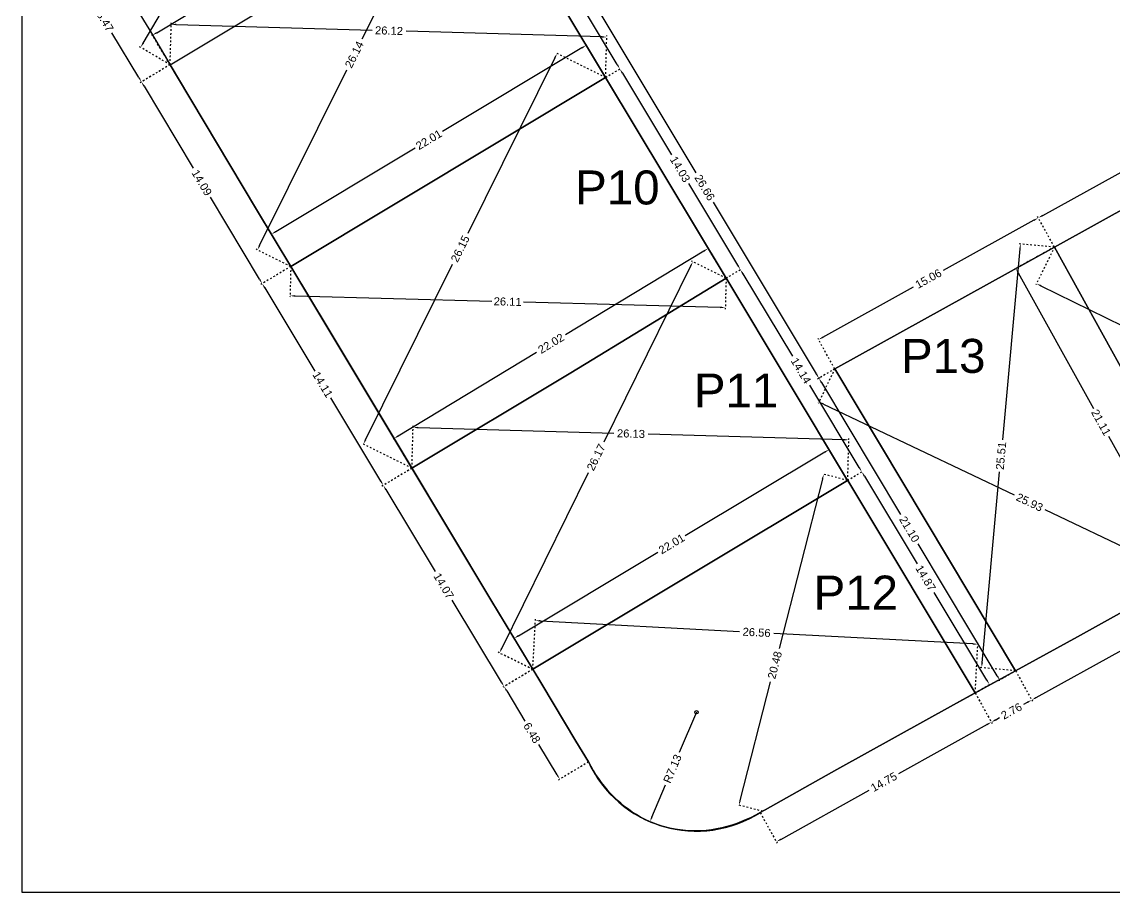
# Model space of a CAD drawing. Header units: millimetres. Extents: x 441061 to 442903, y 4515148 to 4515613.
# Drawn here: x 441409.8 to 441475.3, y 4515512.4 to 4515564.6 of the extents above; entities that cross this region are included whole.
import ezdxf
from ezdxf.enums import TextEntityAlignment as Align

# ---------------------------------------------------------------- set-up
doc = ezdxf.new("R2010")
doc.units = ezdxf.units.MM
doc.linetypes.add('PUNTOS2', pattern=[0.125, 0, -0.125])
doc.layers.add('01_cartela', color=6, linetype='Continuous', plot=False)
for name, color, linetype in [('01_cotas', 254, 'Continuous'), ('01_parcela', 7, 'Continuous'), ('01_parcelas', 3, 'Continuous'), ('01_textos', 7, 'Continuous')]:
    doc.layers.add(name, color=color, linetype=linetype)
doc.styles.add('Estilo1', font='swissel.ttf')
doc.styles.add('NIEVES2', font='sanss___.ttf')
doc.styles.add('ROMANS', font='romans')
doc.dimstyles.new('DECIMAL-50', dxfattribs={"dimtxt": 0.08, "dimasz": 0.15, "dimexe": 0.09, "dimexo": 0, "dimgap": 0.09, "dimtad": 0, "dimzin": 0, "dimdsep": 46, "dimtxsty": 'ROMANS', "dimcen": 0.09, "dimclrt": 6, "dimadec": 0, "dimazin": 0, "dimtfac": 1.38, "dimtix": 1, "dimtofl": 0, "dimtmove": 2, "dimatfit": 3, "dimldrblk": 'OBLIQUE', "dimfxl": 1, "dimtolj": 1, "dimtzin": 0, "dimarcsym": 0})

# ---------------------------------------------------------------- blocks, each defined once
blk = doc.blocks.new('*D564')
at = {"layer": '01_cotas', "color": 0, "linetype": 'PUNTOS2', "lineweight": -2, "transparency": 16777216}
for p, q in [((441414.332, 4515569.315), (441412.545, 4515568.237)), ((441418.706, 4515562.057), (441416.919, 4515560.98))]:
    blk.add_line(p, q, dxfattribs=at)
at = {"layer": '01_cotas', "color": 0, "lineweight": -2, "transparency": 16777216}
for p, q in [((441412.777, 4515568.027), (441414.395, 4515565.343)), ((441416.841, 4515561.283), (441415.224, 4515563.968))]:
    blk.add_line(p, q, dxfattribs=at)
at = {"layer": '01_cotas', "color": 0, "transparency": 16777216}
for points in [[(441412.82, 4515568.053), (441412.734, 4515568.001), (441412.622, 4515568.284)], [(441416.884, 4515561.309), (441416.799, 4515561.257), (441416.996, 4515561.026)]]:
    blk.add_solid(points, dxfattribs=at)
at = {"layer": '01_cotas', "color": 7, "transparency": 16777216, "insert": (441414.809, 4515564.655), "char_height": 0.48, "attachment_point": 5, "rotation": 301.07716, "style": 'Estilo1'}
blk.add_mtext('\\A1;8.47', dxfattribs=at)
blk = doc.blocks.new('*D566')
at = {"layer": '01_cotas', "color": 0, "linetype": 'PUNTOS2', "lineweight": -2, "transparency": 16777216}
for p, q in [((441418.706, 4515562.057), (441416.912, 4515560.984)), ((441425.942, 4515549.962), (441424.148, 4515548.888))]:
    blk.add_line(p, q, dxfattribs=at)
at = {"layer": '01_cotas', "color": 0, "lineweight": -2, "transparency": 16777216}
for p, q in [((441417.144, 4515560.772), (441420.09, 4515555.847)), ((441424.071, 4515549.192), (441421.125, 4515554.117))]:
    blk.add_line(p, q, dxfattribs=at)
at = {"layer": '01_cotas', "color": 0, "transparency": 16777216}
for points in [[(441417.187, 4515560.798), (441417.101, 4515560.747), (441416.99, 4515561.03)], [(441424.114, 4515549.218), (441424.029, 4515549.166), (441424.225, 4515548.935)]]:
    blk.add_solid(points, dxfattribs=at)
at = {"layer": '01_cotas', "color": 7, "transparency": 16777216, "insert": (441420.608, 4515554.982), "char_height": 0.48, "attachment_point": 5, "rotation": 300.88945, "style": 'Estilo1'}
blk.add_mtext('\\A1;14.09', dxfattribs=at)
blk = doc.blocks.new('*D567')
at = {"layer": '01_cotas', "color": 0, "linetype": 'PUNTOS2', "lineweight": -2, "transparency": 16777216}
for p, q in [((441425.944, 4515549.963), (441424.152, 4515548.887)), ((441433.205, 4515537.864), (441431.413, 4515536.789))]:
    blk.add_line(p, q, dxfattribs=at)
at = {"layer": '01_cotas', "color": 0, "lineweight": -2, "transparency": 16777216}
for p, q in [((441424.384, 4515548.676), (441427.377, 4515543.689)), ((441431.336, 4515537.092), (441428.343, 4515542.08))]:
    blk.add_line(p, q, dxfattribs=at)
at = {"layer": '01_cotas', "color": 0, "transparency": 16777216}
for points in [[(441424.427, 4515548.702), (441424.341, 4515548.651), (441424.229, 4515548.934)], [(441431.379, 4515537.118), (441431.293, 4515537.067), (441431.49, 4515536.835)]]:
    blk.add_solid(points, dxfattribs=at)
at = {"layer": '01_cotas', "color": 7, "transparency": 16777216, "insert": (441427.86, 4515542.884), "char_height": 0.48, "attachment_point": 5, "rotation": 300.97078, "style": 'Estilo1'}
blk.add_mtext('\\A1;14.11', dxfattribs=at)
blk = doc.blocks.new('*D568')
at = {"layer": '01_cotas', "color": 0, "linetype": 'PUNTOS2', "lineweight": -2, "transparency": 16777216}
for p, q in [((441433.204, 4515537.867), (441431.41, 4515536.791)), ((441440.446, 4515525.805), (441438.653, 4515524.728))]:
    blk.add_line(p, q, dxfattribs=at)
at = {"layer": '01_cotas', "color": 0, "lineweight": -2, "transparency": 16777216}
for p, q in [((441431.642, 4515536.58), (441434.594, 4515531.663)), ((441438.576, 4515525.032), (441435.624, 4515529.948))]:
    blk.add_line(p, q, dxfattribs=at)
at = {"layer": '01_cotas', "color": 0, "transparency": 16777216}
for points in [[(441431.685, 4515536.606), (441431.599, 4515536.554), (441431.488, 4515536.837)], [(441438.618, 4515525.057), (441438.533, 4515525.006), (441438.73, 4515524.774)]]:
    blk.add_solid(points, dxfattribs=at)
at = {"layer": '01_cotas', "color": 7, "transparency": 16777216, "insert": (441435.109, 4515530.806), "char_height": 0.48, "attachment_point": 5, "rotation": 300.98024, "style": 'Estilo1'}
blk.add_mtext('\\A1;14.07', dxfattribs=at)
blk = doc.blocks.new('*D569')
at = {"layer": '01_cotas', "color": 0, "linetype": 'PUNTOS2', "lineweight": -2, "transparency": 16777216}
for p, q in [((441440.451, 4515525.808), (441438.653, 4515524.728)), ((441443.789, 4515520.252), (441441.991, 4515519.171))]:
    blk.add_line(p, q, dxfattribs=at)
at = {"layer": '01_cotas', "color": 0, "lineweight": -2, "transparency": 16777216}
for p, q in [((441438.885, 4515524.517), (441439.982, 4515522.691)), ((441441.914, 4515519.475), (441440.817, 4515521.301))]:
    blk.add_line(p, q, dxfattribs=at)
at = {"layer": '01_cotas', "color": 0, "transparency": 16777216}
for points in [[(441438.928, 4515524.542), (441438.842, 4515524.491), (441438.73, 4515524.774)], [(441441.957, 4515519.5), (441441.871, 4515519.449), (441442.068, 4515519.218)]]:
    blk.add_solid(points, dxfattribs=at)
at = {"layer": '01_cotas', "color": 7, "transparency": 16777216, "insert": (441440.399, 4515521.996), "char_height": 0.48, "attachment_point": 5, "rotation": 300.99592, "style": 'Estilo1'}
blk.add_mtext('\\A1;6.48', dxfattribs=at)
blk = doc.blocks.new('*D570')
at = {"layer": '01_cotas', "color": 0, "linetype": 'PUNTOS2', "lineweight": -2, "transparency": 16777216}
for p, q in [((441466.974, 4515524.388), (441467.99, 4515522.564)), ((441454.084, 4515517.214), (441455.1, 4515515.389))]:
    blk.add_line(p, q, dxfattribs=at)
at = {"layer": '01_cotas', "color": 0, "lineweight": -2, "transparency": 16777216}
for p, q in [((441467.684, 4515522.496), (441462.382, 4515519.545)), ((441455.318, 4515515.613), (441460.621, 4515518.565))]:
    blk.add_line(p, q, dxfattribs=at)
at = {"layer": '01_cotas', "color": 0, "transparency": 16777216}
for points in [[(441467.66, 4515522.54), (441467.709, 4515522.453), (441467.946, 4515522.642)], [(441455.294, 4515515.657), (441455.343, 4515515.57), (441455.056, 4515515.467)]]:
    blk.add_solid(points, dxfattribs=at)
at = {"layer": '01_cotas', "color": 7, "transparency": 16777216, "insert": (441461.501, 4515519.055), "char_height": 0.48, "attachment_point": 5, "rotation": 29.10139, "style": 'Estilo1'}
blk.add_mtext('\\A1;14.75', dxfattribs=at)
blk = doc.blocks.new('*D571')
at = {"layer": '01_cotas', "color": 0, "lineweight": -2, "transparency": 16777216}
for p, q in [((441450.265, 4515523.234), (441449.236, 4515520.812)), ((441447.594, 4515516.949), (441448.414, 4515518.88))]:
    blk.add_line(p, q, dxfattribs=at)
at = {"layer": '01_cotas', "color": 0, "transparency": 16777216}
blk.add_solid([(441447.548, 4515516.968), (441447.64, 4515516.929), (441447.476, 4515516.673)], dxfattribs=at)
at = {"layer": '01_cotas', "color": 7, "transparency": 16777216, "insert": (441448.825, 4515519.846), "char_height": 0.48, "attachment_point": 5, "rotation": 66.97172, "style": 'Estilo1'}
blk.add_mtext('\\A1;R7.13', dxfattribs=at)
blk = doc.blocks.new('*D574')
at = {"layer": '01_cotas', "color": 0, "linetype": 'PUNTOS2', "lineweight": -2, "transparency": 16777216}
for p, q in [((441469.396, 4515525.721), (441470.403, 4515523.889)), ((441466.974, 4515524.388), (441467.982, 4515522.557))]:
    blk.add_line(p, q, dxfattribs=at)
at = {"layer": '01_cotas', "color": 0, "lineweight": -2, "transparency": 16777216}
for p, q in [((441470.097, 4515523.824), (441469.862, 4515523.695)), ((441468.201, 4515522.781), (441468.436, 4515522.91))]:
    blk.add_line(p, q, dxfattribs=at)
at = {"layer": '01_cotas', "color": 0, "transparency": 16777216}
for points in [[(441470.073, 4515523.867), (441470.121, 4515523.78), (441470.36, 4515523.968)], [(441468.177, 4515522.825), (441468.225, 4515522.737), (441467.938, 4515522.636)]]:
    blk.add_solid(points, dxfattribs=at)
at = {"layer": '01_cotas', "color": 7, "transparency": 16777216, "insert": (441469.149, 4515523.302), "char_height": 0.48, "attachment_point": 5, "rotation": 28.81732, "style": 'Estilo1'}
blk.add_mtext('\\A1;2.76', dxfattribs=at)
blk = doc.blocks.new('*D575')
at = {"layer": '01_cotas', "color": 0, "linetype": 'PUNTOS2', "lineweight": -2, "transparency": 16777216}
for p, q in [((441481.952, 4515532.66), (441482.964, 4515530.829)), ((441469.395, 4515525.722), (441470.406, 4515523.891))]:
    blk.add_line(p, q, dxfattribs=at)
at = {"layer": '01_cotas', "color": 0, "lineweight": -2, "transparency": 16777216}
for p, q in [((441482.658, 4515530.763), (441477.524, 4515527.926)), ((441470.626, 4515524.115), (441475.759, 4515526.952))]:
    blk.add_line(p, q, dxfattribs=at)
at = {"layer": '01_cotas', "color": 0, "transparency": 16777216}
for points in [[(441482.633, 4515530.807), (441482.682, 4515530.719), (441482.92, 4515530.908)], [(441470.601, 4515524.159), (441470.65, 4515524.071), (441470.363, 4515523.97)]]:
    blk.add_solid(points, dxfattribs=at)
at = {"layer": '01_cotas', "color": 7, "transparency": 16777216, "insert": (441476.642, 4515527.439), "char_height": 0.48, "attachment_point": 5, "rotation": 28.92098, "style": 'Estilo1'}
blk.add_mtext('\\A1;14.35', dxfattribs=at)
blk = doc.blocks.new('*D594')
at = {"layer": '01_cotas', "color": 0, "lineweight": -2, "transparency": 16777216}
for p, q in [((441470.492, 4515552.728), (441465.053, 4515549.713)), ((441457.845, 4515545.718), (441463.284, 4515548.733))]:
    blk.add_line(p, q, dxfattribs=at)
at = {"layer": '01_cotas', "color": 0, "linetype": 'PUNTOS2', "lineweight": -2, "transparency": 16777216}
for p, q in [((441471.724, 4515551.124), (441470.711, 4515552.952)), ((441458.552, 4515543.824), (441457.539, 4515545.652))]:
    blk.add_line(p, q, dxfattribs=at)
at = {"layer": '01_cotas', "color": 0, "transparency": 16777216}
for points in [[(441470.468, 4515552.772), (441470.516, 4515552.684), (441470.754, 4515552.873)], [(441457.821, 4515545.762), (441457.869, 4515545.675), (441457.582, 4515545.573)]]:
    blk.add_solid(points, dxfattribs=at)
at = {"layer": '01_cotas', "color": 7, "transparency": 16777216, "insert": (441464.168, 4515549.223), "char_height": 0.48, "attachment_point": 5, "rotation": 28.99736, "style": 'Estilo1'}
blk.add_mtext('\\A1;15.06', dxfattribs=at)
blk = doc.blocks.new('*D595')
at = {"layer": '01_cotas', "color": 0, "linetype": 'PUNTOS2', "lineweight": -2, "transparency": 16777216}
for p, q in [((441484.577, 4515558.229), (441483.566, 4515560.058)), ((441471.724, 4515551.124), (441470.713, 4515552.953))]:
    blk.add_line(p, q, dxfattribs=at)
at = {"layer": '01_cotas', "color": 0, "lineweight": -2, "transparency": 16777216}
for p, q in [((441483.347, 4515559.834), (441478.065, 4515556.915)), ((441471.019, 4515553.019), (441476.301, 4515555.939))]:
    blk.add_line(p, q, dxfattribs=at)
at = {"layer": '01_cotas', "color": 0, "transparency": 16777216}
for points in [[(441483.323, 4515559.878), (441483.371, 4515559.791), (441483.61, 4515559.979)], [(441470.995, 4515553.063), (441471.043, 4515552.976), (441470.756, 4515552.874)]]:
    blk.add_solid(points, dxfattribs=at)
at = {"layer": '01_cotas', "color": 7, "transparency": 16777216, "insert": (441477.183, 4515556.427), "char_height": 0.48, "attachment_point": 5, "rotation": 28.93229, "style": 'Estilo1'}
blk.add_mtext('\\A1;14.69', dxfattribs=at)
blk = doc.blocks.new('*D600')
at = {"layer": '01_cotas', "color": 0, "linetype": 'PUNTOS2', "lineweight": -2, "transparency": 16777216}
for p, q in [((441437.562, 4515573.378), (441438.492, 4515573.936)), ((441444.817, 4515561.294), (441445.748, 4515561.853))]:
    blk.add_line(p, q, dxfattribs=at)
at = {"layer": '01_cotas', "color": 0, "lineweight": -2, "transparency": 16777216}
for p, q in [((441438.57, 4515573.633), (441441.524, 4515568.712)), ((441445.516, 4515562.063), (441442.562, 4515566.984))]:
    blk.add_line(p, q, dxfattribs=at)
at = {"layer": '01_cotas', "color": 0, "transparency": 16777216}
for points in [[(441438.612, 4515573.658), (441438.527, 4515573.607), (441438.415, 4515573.89)], [(441445.559, 4515562.089), (441445.473, 4515562.038), (441445.67, 4515561.806)]]:
    blk.add_solid(points, dxfattribs=at)
at = {"layer": '01_cotas', "color": 7, "transparency": 16777216, "insert": (441442.043, 4515567.848), "char_height": 0.48, "attachment_point": 5, "rotation": 300.98136, "style": 'Estilo1'}
blk.add_mtext('\\A1;14.09', dxfattribs=at)
blk = doc.blocks.new('*D601')
at = {"layer": '01_cotas', "color": 0, "linetype": 'PUNTOS2', "lineweight": -2, "transparency": 16777216}
for p, q in [((441444.817, 4515561.294), (441445.748, 4515561.852)), ((441452.04, 4515549.262), (441452.971, 4515549.821))]:
    blk.add_line(p, q, dxfattribs=at)
at = {"layer": '01_cotas', "color": 0, "lineweight": -2, "transparency": 16777216}
for p, q in [((441445.825, 4515561.549), (441448.763, 4515556.654)), ((441452.739, 4515550.032), (441449.801, 4515554.926))]:
    blk.add_line(p, q, dxfattribs=at)
at = {"layer": '01_cotas', "color": 0, "transparency": 16777216}
for points in [[(441445.868, 4515561.575), (441445.782, 4515561.523), (441445.67, 4515561.806)], [(441452.782, 4515550.058), (441452.696, 4515550.006), (441452.894, 4515549.775)]]:
    blk.add_solid(points, dxfattribs=at)
at = {"layer": '01_cotas', "color": 7, "transparency": 16777216, "insert": (441449.282, 4515555.79), "char_height": 0.48, "attachment_point": 5, "rotation": 300.97911, "style": 'Estilo1'}
blk.add_mtext('\\A1;14.03', dxfattribs=at)
blk = doc.blocks.new('*D602')
at = {"layer": '01_cotas', "color": 0, "linetype": 'PUNTOS2', "lineweight": -2, "transparency": 16777216}
for p, q in [((441452.04, 4515549.262), (441452.971, 4515549.821)), ((441459.32, 4515537.137), (441460.251, 4515537.695))]:
    blk.add_line(p, q, dxfattribs=at)
at = {"layer": '01_cotas', "color": 0, "lineweight": -2, "transparency": 16777216}
for p, q in [((441453.048, 4515549.517), (441456.014, 4515544.578)), ((441460.019, 4515537.906), (441457.054, 4515542.846))]:
    blk.add_line(p, q, dxfattribs=at)
at = {"layer": '01_cotas', "color": 0, "transparency": 16777216}
for points in [[(441453.091, 4515549.543), (441453.005, 4515549.492), (441452.894, 4515549.775)], [(441460.062, 4515537.932), (441459.977, 4515537.881), (441460.174, 4515537.649)]]:
    blk.add_solid(points, dxfattribs=at)
at = {"layer": '01_cotas', "color": 7, "transparency": 16777216, "insert": (441456.534, 4515543.712), "char_height": 0.48, "attachment_point": 5, "rotation": 300.98024, "style": 'Estilo1'}
blk.add_mtext('\\A1;14.14', dxfattribs=at)
blk = doc.blocks.new('*D603')
at = {"layer": '01_cotas', "color": 0, "linetype": 'PUNTOS2', "lineweight": -2, "transparency": 16777216}
for p, q in [((441459.32, 4515537.137), (441460.251, 4515537.695)), ((441466.974, 4515524.388), (441467.905, 4515524.947))]:
    blk.add_line(p, q, dxfattribs=at)
at = {"layer": '01_cotas', "color": 0, "lineweight": -2, "transparency": 16777216}
for p, q in [((441460.328, 4515537.392), (441463.486, 4515532.133)), ((441467.673, 4515525.158), (441464.516, 4515530.417))]:
    blk.add_line(p, q, dxfattribs=at)
at = {"layer": '01_cotas', "color": 0, "transparency": 16777216}
for points in [[(441460.371, 4515537.418), (441460.285, 4515537.366), (441460.174, 4515537.649)], [(441467.716, 4515525.184), (441467.63, 4515525.132), (441467.828, 4515524.901)]]:
    blk.add_solid(points, dxfattribs=at)
at = {"layer": '01_cotas', "color": 7, "transparency": 16777216, "insert": (441464.001, 4515531.275), "char_height": 0.48, "attachment_point": 5, "rotation": 300.98024, "style": 'Estilo1'}
blk.add_mtext('\\A1;14.87', dxfattribs=at)
blk = doc.blocks.new('*D604')
at = {"layer": '01_cotas', "color": 0, "linetype": 'PUNTOS2', "lineweight": -2, "transparency": 16777216}
for p, q in [((441458.551, 4515543.823), (441457.529, 4515543.211)), ((441469.395, 4515525.722), (441468.373, 4515525.11))]:
    blk.add_line(p, q, dxfattribs=at)
at = {"layer": '01_cotas', "color": 0, "lineweight": -2, "transparency": 16777216}
for p, q in [((441457.76, 4515542.999), (441462.501, 4515535.086)), ((441468.296, 4515525.413), (441463.555, 4515533.326))]:
    blk.add_line(p, q, dxfattribs=at)
at = {"layer": '01_cotas', "color": 0, "transparency": 16777216}
for points in [[(441457.803, 4515543.025), (441457.717, 4515542.974), (441457.606, 4515543.257)], [(441468.339, 4515525.439), (441468.253, 4515525.387), (441468.45, 4515525.156)]]:
    blk.add_solid(points, dxfattribs=at)
at = {"layer": '01_cotas', "color": 7, "transparency": 16777216, "insert": (441463.028, 4515534.206), "char_height": 0.48, "attachment_point": 5, "rotation": 300.92652, "style": 'Estilo1'}
blk.add_mtext('\\A1;21.10', dxfattribs=at)
blk = doc.blocks.new('*D605')
at = {"layer": '01_cotas', "color": 0, "linetype": 'PUNTOS2', "lineweight": -2, "transparency": 16777216}
for p, q in [((441443.905, 4515566.125), (441443.828, 4515566.079)), ((441457.606, 4515543.257), (441457.683, 4515543.303))]:
    blk.add_line(p, q, dxfattribs=at)
at = {"layer": '01_cotas', "color": 0, "lineweight": -2, "transparency": 16777216}
for p, q in [((441444.059, 4515565.868), (441450.227, 4515555.574)), ((441457.452, 4515543.514), (441451.284, 4515553.808))]:
    blk.add_line(p, q, dxfattribs=at)
at = {"layer": '01_cotas', "color": 0, "transparency": 16777216}
for points in [[(441444.102, 4515565.893), (441444.016, 4515565.842), (441443.905, 4515566.125)], [(441457.495, 4515543.54), (441457.409, 4515543.488), (441457.606, 4515543.257)]]:
    blk.add_solid(points, dxfattribs=at)
at = {"layer": '01_cotas', "color": 7, "transparency": 16777216, "insert": (441450.756, 4515554.691), "char_height": 0.48, "attachment_point": 5, "rotation": 300.92652, "style": 'Estilo1'}
blk.add_mtext('\\A1;26.66', dxfattribs=at)
blk = doc.blocks.new('*D626')
at = {"layer": '01_cotas', "color": 0, "lineweight": -2, "transparency": 16777216}
for p, q in [((441436.244, 4515574.99), (441427.953, 4515570.013)), ((441417.903, 4515563.978), (441426.193, 4515568.956))]:
    blk.add_line(p, q, dxfattribs=at)
at = {"layer": '01_cotas', "color": 0, "linetype": 'PUNTOS2', "lineweight": -2, "transparency": 16777216}
for p, q in [((441437.562, 4515573.378), (441436.455, 4515575.222)), ((441418.706, 4515562.057), (441417.599, 4515563.901))]:
    blk.add_line(p, q, dxfattribs=at)
at = {"layer": '01_cotas', "color": 0, "transparency": 16777216}
for points in [[(441436.218, 4515575.033), (441436.269, 4515574.947), (441436.501, 4515575.145)], [(441417.877, 4515564.021), (441417.929, 4515563.935), (441417.646, 4515563.824)]]:
    blk.add_solid(points, dxfattribs=at)
at = {"layer": '01_cotas', "color": 7, "transparency": 16777216, "insert": (441427.073, 4515569.484), "char_height": 0.48, "attachment_point": 5, "rotation": 30.98024, "style": 'Estilo1'}
blk.add_mtext('\\A1;21.99', dxfattribs=at)
blk = doc.blocks.new('*D627')
at = {"layer": '01_cotas', "color": 0, "lineweight": -2, "transparency": 16777216}
for p, q in [((441429.488, 4515584.411), (441423.811, 4515574.767)), ((441417.093, 4515563.355), (441422.77, 4515572.999))]:
    blk.add_line(p, q, dxfattribs=at)
at = {"layer": '01_cotas', "color": 0, "linetype": 'PUNTOS2', "lineweight": -2, "transparency": 16777216}
for p, q in [((441431.406, 4515583.63), (441429.563, 4515584.715)), ((441418.706, 4515562.057), (441416.863, 4515563.142))]:
    blk.add_line(p, q, dxfattribs=at)
at = {"layer": '01_cotas', "color": 0, "transparency": 16777216}
for points in [[(441429.445, 4515584.437), (441429.531, 4515584.386), (441429.641, 4515584.67)], [(441417.05, 4515563.38), (441417.136, 4515563.329), (441416.941, 4515563.096)]]:
    blk.add_solid(points, dxfattribs=at)
at = {"layer": '01_cotas', "color": 7, "transparency": 16777216, "insert": (441423.291, 4515573.883), "char_height": 0.48, "attachment_point": 5, "rotation": 59.51584, "style": 'Estilo1'}
blk.add_mtext('\\A1;25.03', dxfattribs=at)
blk = doc.blocks.new('*D628')
at = {"layer": '01_cotas', "color": 0, "linetype": 'PUNTOS2', "lineweight": -2, "transparency": 16777216}
for p, q in [((441444.817, 4515561.294), (441443.611, 4515563.303)), ((441425.944, 4515549.963), (441424.738, 4515551.972))]:
    blk.add_line(p, q, dxfattribs=at)
at = {"layer": '01_cotas', "color": 0, "lineweight": -2, "transparency": 16777216}
for p, q in [((441443.4, 4515563.071), (441435.04, 4515558.052)), ((441425.042, 4515552.049), (441433.401, 4515557.068))]:
    blk.add_line(p, q, dxfattribs=at)
at = {"layer": '01_cotas', "color": 0, "transparency": 16777216}
for points in [[(441443.374, 4515563.114), (441443.426, 4515563.028), (441443.657, 4515563.226)], [(441425.016, 4515552.092), (441425.067, 4515552.006), (441424.784, 4515551.895)]]:
    blk.add_solid(points, dxfattribs=at)
at = {"layer": '01_cotas', "color": 7, "transparency": 16777216, "insert": (441434.221, 4515557.56), "char_height": 0.48, "attachment_point": 5, "rotation": 30.98024, "style": 'Estilo1'}
blk.add_mtext('\\A1;22.01', dxfattribs=at)
blk = doc.blocks.new('*D629')
at = {"layer": '01_cotas', "color": 0, "linetype": 'PUNTOS2', "lineweight": -2, "transparency": 16777216}
for p, q in [((441437.559, 4515573.382), (441435.478, 4515574.414)), ((441425.944, 4515549.963), (441423.863, 4515550.995))]:
    blk.add_line(p, q, dxfattribs=at)
at = {"layer": '01_cotas', "color": 0, "lineweight": -2, "transparency": 16777216}
for p, q in [((441435.425, 4515574.105), (441430.208, 4515563.586)), ((441424.077, 4515551.224), (441429.294, 4515561.743))]:
    blk.add_line(p, q, dxfattribs=at)
at = {"layer": '01_cotas', "color": 0, "transparency": 16777216}
for points in [[(441435.381, 4515574.128), (441435.47, 4515574.083), (441435.559, 4515574.374)], [(441424.032, 4515551.246), (441424.122, 4515551.202), (441423.944, 4515550.955)]]:
    blk.add_solid(points, dxfattribs=at)
at = {"layer": '01_cotas', "color": 7, "transparency": 16777216, "insert": (441429.751, 4515562.665), "char_height": 0.48, "attachment_point": 5, "rotation": 63.62061, "style": 'Estilo1'}
blk.add_mtext('\\A1;26.14', dxfattribs=at)
blk = doc.blocks.new('*D630')
at = {"layer": '01_cotas', "color": 0, "linetype": 'PUNTOS2', "lineweight": -2, "transparency": 16777216}
for p, q in [((441418.706, 4515562.057), (441418.78, 4515564.569)), ((441444.817, 4515561.294), (441444.89, 4515563.805))]:
    blk.add_line(p, q, dxfattribs=at)
at = {"layer": '01_cotas', "color": 0, "lineweight": -2, "transparency": 16777216}
for p, q in [((441419.077, 4515564.47), (441430.812, 4515564.127)), ((441444.588, 4515563.724), (441432.853, 4515564.067))]:
    blk.add_line(p, q, dxfattribs=at)
at = {"layer": '01_cotas', "color": 0, "transparency": 16777216}
for points in [[(441419.079, 4515564.52), (441419.076, 4515564.42), (441418.777, 4515564.479)], [(441444.589, 4515563.774), (441444.586, 4515563.674), (441444.888, 4515563.715)]]:
    blk.add_solid(points, dxfattribs=at)
at = {"layer": '01_cotas', "color": 7, "transparency": 16777216, "insert": (441431.832, 4515564.097), "char_height": 0.48, "attachment_point": 5, "rotation": 358.3257, "style": 'Estilo1'}
blk.add_mtext('\\A1;26.12', dxfattribs=at)
blk = doc.blocks.new('*D631')
at = {"layer": '01_cotas', "color": 0, "lineweight": -2, "transparency": 16777216}
for p, q in [((441450.707, 4515550.886), (441442.42, 4515545.871)), ((441432.386, 4515539.799), (441440.673, 4515544.814))]:
    blk.add_line(p, q, dxfattribs=at)
at = {"layer": '01_cotas', "color": 0, "linetype": 'PUNTOS2', "lineweight": -2, "transparency": 16777216}
for p, q in [((441452.04, 4515549.262), (441450.917, 4515551.118)), ((441433.205, 4515537.864), (441432.082, 4515539.72))]:
    blk.add_line(p, q, dxfattribs=at)
at = {"layer": '01_cotas', "color": 0, "transparency": 16777216}
for points in [[(441450.681, 4515550.929), (441450.733, 4515550.843), (441450.964, 4515551.041)], [(441432.36, 4515539.841), (441432.411, 4515539.756), (441432.129, 4515539.643)]]:
    blk.add_solid(points, dxfattribs=at)
at = {"layer": '01_cotas', "color": 7, "transparency": 16777216, "insert": (441441.546, 4515545.342), "char_height": 0.48, "attachment_point": 5, "rotation": 31.17987, "style": 'Estilo1'}
blk.add_mtext('\\A1;22.02', dxfattribs=at)
blk = doc.blocks.new('*D632')
at = {"layer": '01_cotas', "color": 0, "linetype": 'PUNTOS2', "lineweight": -2, "transparency": 16777216}
for p, q in [((441444.817, 4515561.294), (441441.825, 4515562.776)), ((441433.205, 4515537.864), (441430.214, 4515539.347))]:
    blk.add_line(p, q, dxfattribs=at)
at = {"layer": '01_cotas', "color": 0, "lineweight": -2, "transparency": 16777216}
for p, q in [((441441.773, 4515562.468), (441436.556, 4515551.941)), ((441430.428, 4515539.576), (441435.645, 4515550.102))]:
    blk.add_line(p, q, dxfattribs=at)
at = {"layer": '01_cotas', "color": 0, "transparency": 16777216}
for points in [[(441441.728, 4515562.49), (441441.818, 4515562.445), (441441.906, 4515562.736)], [(441430.383, 4515539.598), (441430.472, 4515539.554), (441430.294, 4515539.307)]]:
    blk.add_solid(points, dxfattribs=at)
at = {"layer": '01_cotas', "color": 7, "transparency": 16777216, "insert": (441436.1, 4515551.022), "char_height": 0.48, "attachment_point": 5, "rotation": 63.63699, "style": 'Estilo1'}
blk.add_mtext('\\A1;26.15', dxfattribs=at)
blk = doc.blocks.new('*D633')
at = {"layer": '01_cotas', "color": 0, "linetype": 'PUNTOS2', "lineweight": -2, "transparency": 16777216}
for p, q in [((441425.944, 4515549.963), (441425.895, 4515548.112)), ((441452.04, 4515549.262), (441451.991, 4515547.411))]:
    blk.add_line(p, q, dxfattribs=at)
at = {"layer": '01_cotas', "color": 0, "lineweight": -2, "transparency": 16777216}
for p, q in [((441426.197, 4515548.193), (441437.99, 4515547.877)), ((441451.693, 4515547.509), (441439.901, 4515547.826))]:
    blk.add_line(p, q, dxfattribs=at)
at = {"layer": '01_cotas', "color": 0, "transparency": 16777216}
for points in [[(441426.198, 4515548.243), (441426.196, 4515548.143), (441425.897, 4515548.202)], [(441451.695, 4515547.559), (441451.692, 4515547.459), (441451.993, 4515547.501)]]:
    blk.add_solid(points, dxfattribs=at)
at = {"layer": '01_cotas', "color": 7, "transparency": 16777216, "insert": (441438.945, 4515547.851), "char_height": 0.48, "attachment_point": 5, "rotation": 358.46246, "style": 'Estilo1'}
blk.add_mtext('\\A1;26.11', dxfattribs=at)
blk = doc.blocks.new('*D634')
at = {"layer": '01_cotas', "color": 0, "linetype": 'PUNTOS2', "lineweight": -2, "transparency": 16777216}
for p, q in [((441459.329, 4515537.122), (441458.168, 4515539.06)), ((441440.451, 4515525.808), (441439.29, 4515527.746))]:
    blk.add_line(p, q, dxfattribs=at)
at = {"layer": '01_cotas', "color": 0, "lineweight": -2, "transparency": 16777216}
for p, q in [((441457.957, 4515538.828), (441449.595, 4515533.817)), ((441439.593, 4515527.823), (441447.955, 4515532.834))]:
    blk.add_line(p, q, dxfattribs=at)
at = {"layer": '01_cotas', "color": 0, "transparency": 16777216}
for points in [[(441457.931, 4515538.871), (441457.983, 4515538.786), (441458.214, 4515538.983)], [(441439.568, 4515527.866), (441439.619, 4515527.78), (441439.336, 4515527.669)]]:
    blk.add_solid(points, dxfattribs=at)
at = {"layer": '01_cotas', "color": 7, "transparency": 16777216, "insert": (441448.775, 4515533.326), "char_height": 0.48, "attachment_point": 5, "rotation": 30.9355, "style": 'Estilo1'}
blk.add_mtext('\\A1;22.01', dxfattribs=at)
blk = doc.blocks.new('*D635')
at = {"layer": '01_cotas', "color": 0, "linetype": 'PUNTOS2', "lineweight": -2, "transparency": 16777216}
for p, q in [((441452.04, 4515549.262), (441449.966, 4515550.288)), ((441440.446, 4515525.805), (441438.371, 4515526.83))]:
    blk.add_line(p, q, dxfattribs=at)
at = {"layer": '01_cotas', "color": 0, "lineweight": -2, "transparency": 16777216}
for p, q in [((441449.914, 4515549.979), (441444.7, 4515539.432)), ((441438.585, 4515527.059), (441443.798, 4515537.606))]:
    blk.add_line(p, q, dxfattribs=at)
at = {"layer": '01_cotas', "color": 0, "transparency": 16777216}
for points in [[(441449.869, 4515550.001), (441449.958, 4515549.957), (441450.046, 4515550.248)], [(441438.54, 4515527.081), (441438.63, 4515527.037), (441438.452, 4515526.79)]]:
    blk.add_solid(points, dxfattribs=at)
at = {"layer": '01_cotas', "color": 7, "transparency": 16777216, "insert": (441444.249, 4515538.519), "char_height": 0.48, "attachment_point": 5, "rotation": 63.69822, "style": 'Estilo1'}
blk.add_mtext('\\A1;26.17', dxfattribs=at)
blk = doc.blocks.new('*D636')
at = {"layer": '01_cotas', "color": 0, "linetype": 'PUNTOS2', "lineweight": -2, "transparency": 16777216}
for p, q in [((441433.205, 4515537.864), (441433.277, 4515540.397)), ((441459.329, 4515537.122), (441459.401, 4515539.655))]:
    blk.add_line(p, q, dxfattribs=at)
at = {"layer": '01_cotas', "color": 0, "lineweight": -2, "transparency": 16777216}
for p, q in [((441433.575, 4515540.299), (441445.312, 4515539.965)), ((441459.099, 4515539.573), (441447.362, 4515539.907))]:
    blk.add_line(p, q, dxfattribs=at)
at = {"layer": '01_cotas', "color": 0, "transparency": 16777216}
for points in [[(441433.576, 4515540.349), (441433.573, 4515540.249), (441433.275, 4515540.307)], [(441459.1, 4515539.623), (441459.097, 4515539.523), (441459.399, 4515539.565)]]:
    blk.add_solid(points, dxfattribs=at)
at = {"layer": '01_cotas', "color": 7, "transparency": 16777216, "insert": (441446.337, 4515539.936), "char_height": 0.48, "attachment_point": 5, "rotation": 358.37204, "style": 'Estilo1'}
blk.add_mtext('\\A1;26.13', dxfattribs=at)
blk = doc.blocks.new('*D637')
at = {"layer": '01_cotas', "color": 0, "linetype": 'PUNTOS2', "lineweight": -2, "transparency": 16777216}
for p, q in [((441440.451, 4515525.808), (441440.613, 4515528.82)), ((441466.974, 4515524.388), (441467.136, 4515527.401))]:
    blk.add_line(p, q, dxfattribs=at)
at = {"layer": '01_cotas', "color": 0, "lineweight": -2, "transparency": 16777216}
for p, q in [((441440.907, 4515528.714), (441452.842, 4515528.075)), ((441466.831, 4515527.327), (441454.897, 4515527.965))]:
    blk.add_line(p, q, dxfattribs=at)
at = {"layer": '01_cotas', "color": 0, "transparency": 16777216}
for points in [[(441440.91, 4515528.764), (441440.905, 4515528.664), (441440.608, 4515528.73)], [(441466.834, 4515527.377), (441466.829, 4515527.277), (441467.131, 4515527.311)]]:
    blk.add_solid(points, dxfattribs=at)
at = {"layer": '01_cotas', "color": 7, "transparency": 16777216, "insert": (441453.869, 4515528.02), "char_height": 0.48, "attachment_point": 5, "rotation": 356.93677, "style": 'Estilo1'}
blk.add_mtext('\\A1;26.56', dxfattribs=at)
blk = doc.blocks.new('*D638')
at = {"layer": '01_cotas', "color": 0, "lineweight": -2, "transparency": 16777216}
for p, q in [((441457.818, 4515537.212), (441455.215, 4515527.056)), ((441452.882, 4515517.952), (441454.705, 4515525.067))]:
    blk.add_line(p, q, dxfattribs=at)
at = {"layer": '01_cotas', "color": 0, "linetype": 'PUNTOS2', "lineweight": -2, "transparency": 16777216}
for p, q in [((441459.32, 4515537.137), (441457.805, 4515537.525)), ((441454.235, 4515517.296), (441452.72, 4515517.684))]:
    blk.add_line(p, q, dxfattribs=at)
at = {"layer": '01_cotas', "color": 0, "transparency": 16777216}
for points in [[(441457.77, 4515537.225), (441457.866, 4515537.2), (441457.892, 4515537.503)], [(441452.833, 4515517.965), (441452.93, 4515517.94), (441452.807, 4515517.662)]]:
    blk.add_solid(points, dxfattribs=at)
at = {"layer": '01_cotas', "color": 7, "transparency": 16777216, "insert": (441454.96, 4515526.061), "char_height": 0.48, "attachment_point": 5, "rotation": 75.62494, "style": 'Estilo1'}
blk.add_mtext('\\A1;20.48', dxfattribs=at)
blk = doc.blocks.new('*D640')
at = {"layer": '01_cotas', "color": 0, "linetype": 'PUNTOS2', "lineweight": -2, "transparency": 16777216}
for p, q in [((441471.721, 4515551.122), (441469.328, 4515549.797)), ((441481.948, 4515532.657), (441479.555, 4515531.332))]:
    blk.add_line(p, q, dxfattribs=at)
at = {"layer": '01_cotas', "color": 0, "lineweight": -2, "transparency": 16777216}
for p, q in [((441469.552, 4515549.578), (441474.057, 4515541.444)), ((441479.488, 4515531.638), (441474.983, 4515539.772))]:
    blk.add_line(p, q, dxfattribs=at)
at = {"layer": '01_cotas', "color": 0, "transparency": 16777216}
for points in [[(441469.596, 4515549.602), (441469.508, 4515549.554), (441469.407, 4515549.841)], [(441479.532, 4515531.662), (441479.444, 4515531.614), (441479.633, 4515531.375)]]:
    blk.add_solid(points, dxfattribs=at)
at = {"layer": '01_cotas', "color": 7, "transparency": 16777216, "insert": (441474.52, 4515540.608), "char_height": 0.48, "attachment_point": 5, "rotation": 298.97931, "style": 'Estilo1'}
blk.add_mtext('\\A1;21.11', dxfattribs=at)
blk = doc.blocks.new('*D653')
at = {"layer": '01_cotas', "color": 0, "linetype": 'PUNTOS2', "lineweight": -2, "transparency": 16777216}
for p, q in [((441458.552, 4515543.824), (441457.568, 4515541.762)), ((441481.952, 4515532.66), (441480.969, 4515530.598))]:
    blk.add_line(p, q, dxfattribs=at)
at = {"layer": '01_cotas', "color": 0, "lineweight": -2, "transparency": 16777216}
for p, q in [((441457.878, 4515541.714), (441469.307, 4515536.261)), ((441480.737, 4515530.808), (441471.159, 4515535.378))]:
    blk.add_line(p, q, dxfattribs=at)
at = {"layer": '01_cotas', "color": 0, "transparency": 16777216}
for points in [[(441457.899, 4515541.759), (441457.856, 4515541.669), (441457.607, 4515541.843)], [(441480.758, 4515530.853), (441480.715, 4515530.763), (441481.007, 4515530.679)]]:
    blk.add_solid(points, dxfattribs=at)
at = {"layer": '01_cotas', "color": 7, "transparency": 16777216, "insert": (441470.233, 4515535.819), "char_height": 0.48, "attachment_point": 5, "rotation": 334.495, "style": 'Estilo1'}
blk.add_mtext('\\A1;25.93', dxfattribs=at)
blk = doc.blocks.new('*D654')
at = {"layer": '01_cotas', "color": 0, "lineweight": -2, "transparency": 16777216}
for p, q in [((441469.658, 4515551.01), (441468.61, 4515539.56)), ((441467.388, 4515526.206), (441468.436, 4515537.656))]:
    blk.add_line(p, q, dxfattribs=at)
at = {"layer": '01_cotas', "color": 0, "linetype": 'PUNTOS2', "lineweight": -2, "transparency": 16777216}
for p, q in [((441471.721, 4515551.122), (441469.596, 4515551.317)), ((441469.396, 4515525.721), (441467.271, 4515525.915))]:
    blk.add_line(p, q, dxfattribs=at)
at = {"layer": '01_cotas', "color": 0, "transparency": 16777216}
for points in [[(441469.609, 4515551.015), (441469.708, 4515551.005), (441469.686, 4515551.309)], [(441467.338, 4515526.21), (441467.438, 4515526.201), (441467.361, 4515525.907)]]:
    blk.add_solid(points, dxfattribs=at)
at = {"layer": '01_cotas', "color": 7, "transparency": 16777216, "insert": (441468.523, 4515538.608), "char_height": 0.48, "attachment_point": 5, "rotation": 84.76996, "style": 'Estilo1'}
blk.add_mtext('\\A1;25.51', dxfattribs=at)
blk = doc.blocks.new('*D656')
at = {"layer": '01_cotas', "color": 0, "linetype": 'PUNTOS2', "lineweight": -2, "transparency": 16777216}
for p, q in [((441471.724, 4515551.124), (441470.606, 4515548.854)), ((441494.797, 4515539.76), (441493.68, 4515537.49))]:
    blk.add_line(p, q, dxfattribs=at)
at = {"layer": '01_cotas', "color": 0, "lineweight": -2, "transparency": 16777216}
for p, q in [((441470.915, 4515548.803), (441481.267, 4515543.704)), ((441493.45, 4515537.704), (441483.098, 4515542.802))]:
    blk.add_line(p, q, dxfattribs=at)
at = {"layer": '01_cotas', "color": 0, "transparency": 16777216}
for points in [[(441470.937, 4515548.847), (441470.893, 4515548.758), (441470.646, 4515548.935)], [(441493.472, 4515537.749), (441493.428, 4515537.659), (441493.719, 4515537.571)]]:
    blk.add_solid(points, dxfattribs=at)
at = {"layer": '01_cotas', "color": 7, "transparency": 16777216, "insert": (441482.183, 4515543.253), "char_height": 0.48, "attachment_point": 5, "rotation": 333.77949, "style": 'Estilo1'}
blk.add_mtext('\\A1;25.72', dxfattribs=at)

msp = doc.modelspace()

# ---------------------------------------------------------------- linework, layer by layer
at = {"layer": '01_cartela', "color": 3, "elevation": 0}
msp.add_lwpolyline([(441409.82, 4515612.944), (441409.82, 4515512.447), (441552.797, 4515512.447), (441552.797, 4515612.944)], close=True, dxfattribs=at)
at = {"layer": '01_cotas'}
msp.add_circle((441450.265, 4515523.234), 0.1, dxfattribs=at)
msp.add_arc((441450.265, 4515523.234), 7.13, 204.72903, 302.38887, dxfattribs=at)
at = {"layer": '01_parcela', "linetype": 'Continuous'}
msp.add_lwpolyline([(441415.72, 4515567.021), (441417.593, 4515563.939), (441419.153, 4515561.302), (441423.891, 4515553.376), (441428.126, 4515546.336), (441432.912, 4515538.355), (441437.928, 4515529.965), (441440.995, 4515524.912), (441443.034, 4515521.51), (441443.789, 4515520.252, 0.146839), (441446.909, 4515516.944, 0.183488), (441451.783, 4515516.307, 0.071368), (441454.084, 4515517.214), (441454.386, 4515517.378), (441458.669, 4515519.793), (441465.68, 4515523.677), (441473.098, 4515527.758), (441481.524, 4515532.423)], format="xyb", dxfattribs=at)
at = {"layer": '01_parcelas'}
for points in [[(441413.723, 4515570.638, 0.027042), (441414.332, 4515569.315), (441415.72, 4515567.021), (441417.593, 4515563.939), (441418.706, 4515562.057), (441437.562, 4515573.378), (441437.559, 4515573.382), (441431.406, 4515583.63), (441429.185, 4515582.98), (441424.229, 4515581.528), (441418.388, 4515579.905, 0.23097), (441413.932, 4515576.269, 0.210232)], [(441440.451, 4515525.808), (441459.32, 4515537.137), (441459.329, 4515537.122), (441466.974, 4515524.388), (441465.68, 4515523.677), (441458.669, 4515519.793), (441454.386, 4515517.378), (441454.084, 4515517.214, -0.071368), (441451.783, 4515516.307, -0.183488), (441446.909, 4515516.944, -0.146839), (441443.789, 4515520.252), (441443.034, 4515521.51), (441440.995, 4515524.912)]]:
    msp.add_lwpolyline(points, format="xyb", close=True, dxfattribs=at)
for points in [[(441418.706, 4515562.057), (441437.562, 4515573.378), (441444.817, 4515561.294), (441425.944, 4515549.963), (441423.891, 4515553.376), (441419.153, 4515561.302)], [(441471.724, 4515551.124), (441476.664, 4515553.862), (441484.577, 4515558.229), (441494.797, 4515539.76), (441486.879, 4515535.391), (441481.952, 4515532.66), (441481.948, 4515532.657)], [(441458.551, 4515543.823), (441458.552, 4515543.824), (441471.721, 4515551.122), (441471.724, 4515551.124), (441481.948, 4515532.657), (441481.524, 4515532.423), (441473.098, 4515527.758), (441469.396, 4515525.721), (441469.395, 4515525.722)], [(441433.205, 4515537.864), (441442.722, 4515543.578), (441452.04, 4515549.262), (441452.078, 4515549.199), (441459.32, 4515537.137), (441440.451, 4515525.808), (441437.928, 4515529.965)]]:
    msp.add_lwpolyline(points, close=True, dxfattribs=at)
for points in [[(441476.664, 4515553.862), (441471.721, 4515551.122), (441458.552, 4515543.824), (441458.551, 4515543.823), (441469.395, 4515525.722), (441469.396, 4515525.721), (441466.974, 4515524.388), (441459.329, 4515537.122), (441459.32, 4515537.137), (441452.078, 4515549.199), (441452.04, 4515549.262), (441444.817, 4515561.294), (441444.817, 4515561.294), (441437.559, 4515573.382)], [(441425.944, 4515549.963), (441444.817, 4515561.294), (441452.04, 4515549.262), (441442.722, 4515543.578), (441433.205, 4515537.864), (441425.944, 4515549.963)]]:
    msp.add_lwpolyline(points, dxfattribs=at)

# ---------------------------------------------------------------- texts
at = {"layer": '01_textos', "color": 7, "style": 'NIEVES2'}
for s, p in [('P10', (441445.522, 4515553.68, 0)), ('P13', (441465.059, 4515543.582, 0)), ('P11', (441452.639, 4515541.506, 0)), ('P12', (441459.816, 4515529.389, 0))]:
    msp.add_text(s, height=2.0367, dxfattribs=at).set_placement(p, align=Align.CENTER)

# ---------------------------------------------------------------- dimensions: what is measured, and where the dimension line sits
at = {"layer": '01_cotas', "color": 251}
for p1, p2, distance, picture, middle in [((441431.406, 4515583.63), (441418.706, 4515562.057), -2.049, '*D627', (441423.291, 4515573.883)), ((441437.562, 4515573.378), (441418.706, 4515562.057), -2.061, '*D626', (441427.073, 4515569.484)), ((441425.944, 4515549.963), (441437.559, 4515573.382), 2.233, '*D629', (441429.751, 4515562.665)), ((441437.562, 4515573.378), (441444.817, 4515561.294), 0.995, '*D600', (441442.043, 4515567.848)), ((441418.706, 4515562.057), (441414.332, 4515569.315), 1.997, '*D564', (441414.809, 4515564.655)), ((441457.606, 4515543.257), (441443.905, 4515566.125), 0, '*D605', (441450.756, 4515554.691)), ((441418.706, 4515562.057), (441444.817, 4515561.294), 2.423, '*D630', (441431.832, 4515564.097)), ((441425.944, 4515549.963), (441444.817, 4515561.294), 2.253, '*D628', (441434.221, 4515557.56)), ((441433.205, 4515537.864), (441444.817, 4515561.294), 3.249, '*D632', (441436.1, 4515551.022)), ((441418.706, 4515562.057), (441425.942, 4515549.962), -2.001, '*D566', (441420.608, 4515554.982)), ((441444.817, 4515561.294), (441452.04, 4515549.262), 0.995, '*D601', (441449.282, 4515555.79)), ((441471.724, 4515551.124), (441484.577, 4515558.229), 2, '*D595', (441477.183, 4515556.427)), ((441458.552, 4515543.824), (441471.724, 4515551.124), 2, '*D594', (441464.168, 4515549.223)), ((441452.04, 4515549.262), (441433.205, 4515537.864), -2.079, '*D631', (441441.546, 4515545.342)), ((441469.396, 4515525.721), (441471.721, 4515551.122), 2.044, '*D654', (441468.523, 4515538.608)), ((441471.721, 4515551.122), (441481.948, 4515532.657), -2.646, '*D640', (441474.52, 4515540.608)), ((441471.724, 4515551.124), (441494.797, 4515539.76), -2.44, '*D656', (441482.183, 4515543.253)), ((441440.446, 4515525.805), (441452.04, 4515549.262), 2.224, '*D635', (441444.249, 4515538.519)), ((441425.944, 4515549.963), (441433.205, 4515537.864), -2, '*D567', (441427.86, 4515542.884)), ((441425.944, 4515549.963), (441452.04, 4515549.262), -1.762, '*D633', (441438.945, 4515547.851)), ((441452.04, 4515549.262), (441459.32, 4515537.137), 0.995, '*D602', (441456.534, 4515543.712)), ((441458.551, 4515543.823), (441469.395, 4515525.722), -1.101, '*D604', (441463.028, 4515534.206)), ((441433.205, 4515537.864), (441459.329, 4515537.122), 2.444, '*D636', (441446.337, 4515539.936)), ((441459.329, 4515537.122), (441440.451, 4515525.808), -2.169, '*D634', (441448.775, 4515533.326)), ((441433.204, 4515537.867), (441440.446, 4515525.805), -2.001, '*D568', (441435.109, 4515530.806)), ((441459.32, 4515537.137), (441466.974, 4515524.388), 0.995, '*D603', (441464.001, 4515531.275)), ((441469.395, 4515525.722), (441481.952, 4515532.66), -2.001, '*D575', (441476.642, 4515527.439)), ((441466.974, 4515524.388), (441440.451, 4515525.808), -2.926, '*D637', (441453.869, 4515528.02)), ((441440.451, 4515525.808), (441443.789, 4515520.252), -2.008, '*D569', (441440.399, 4515521.996)), ((441466.974, 4515524.388), (441469.396, 4515525.721), -2, '*D574', (441469.149, 4515523.302)), ((441466.974, 4515524.388), (441454.084, 4515517.214), 1.999, '*D570', (441461.501, 4515519.055))]:
    dim = msp.add_aligned_dim(p1=p1, p2=p2, distance=distance, dimstyle='DECIMAL-50', override={"dimtxt": 0.48, "dimasz": 0.3, "dimtxsty": 'Estilo1', "dimsah": 1, "dimclrt": 7, "dimfxl": 0.09, "dimarcsym": 2}, dxfattribs=at)
    dim.commit()
    dim.dimension.update_dxf_attribs({"geometry": picture, "text_midpoint": middle})
for base, p1, p2, angle, picture, middle in [((441481.007, 4515530.679), (441458.552, 4515543.824), (441481.952, 4515532.66), 334.495, '*D653', (441470.233, 4515535.819)), ((441452.807, 4515517.662), (441459.32, 4515537.137), (441454.235, 4515517.296), 255.62494, '*D638', (441454.96, 4515526.061))]:
    dim = msp.add_linear_dim(base=base, p1=p1, p2=p2, angle=angle, dimstyle='DECIMAL-50', override={"dimtxt": 0.48, "dimasz": 0.3, "dimtxsty": 'Estilo1', "dimsah": 1, "dimclrt": 7, "dimfxl": 0.09, "dimarcsym": 2}, dxfattribs=at)
    dim.commit()
    dim.dimension.update_dxf_attribs({"geometry": picture, "text_midpoint": middle, "dimtype": 161})
dim = msp.add_radius_dim(center=(441450.265, 4515523.234), mpoint=(441447.476, 4515516.673), dimstyle='DECIMAL-50', override={"dimtxt": 0.48, "dimasz": 0.3, "dimtxsty": 'Estilo1', "dimsah": 1, "dimclrt": 7, "dimfxl": 0.09, "dimarcsym": 2}, dxfattribs=at)
dim.commit()
dim.dimension.update_dxf_attribs({"geometry": '*D571', "text_midpoint": (441448.825, 4515519.846), "dimtype": 164})

doc.saveas('drawing.dxf')
